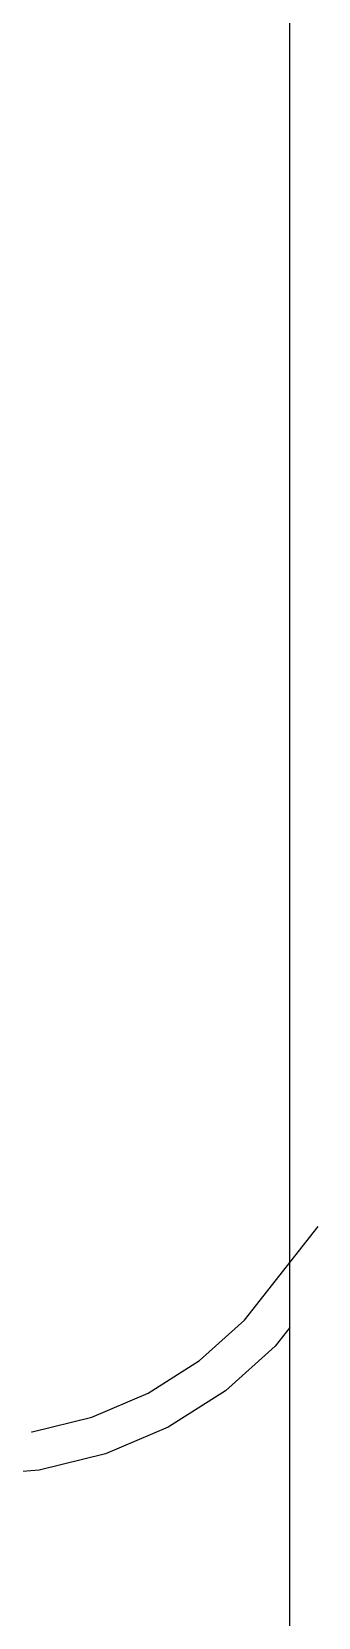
# Model space of a CAD drawing. Header units: millimetres. Extents: x 3212 to 6878, y 1640 to 3386.
# Drawn here: x 3320.715 to 3320.7593, y 1648.9617 to 1649.2066 of the extents above; entities that cross this region are included whole.
import ezdxf

# ---------------------------------------------------------------- set-up
doc = ezdxf.new("R2010")
doc.units = ezdxf.units.MM
doc.header["$LTSCALE"] = 0.8
doc.layers.add('A-PEN-B', color=5, linetype='Continuous')
doc.layers.add('A-PEN-C', color=4, linetype='Continuous')

msp = doc.modelspace()

# ---------------------------------------------------------------- linework, layer by layer
at = {"layer": 'A-PEN-B', "ltscale": 0.05}
msp.add_line((3320.75485, 1648.76157), (3320.75488, 1649.45156), dxfattribs=at)
at = {"layer": 'A-PEN-C', "ltscale": 0.05}
for p, q in [((3320.74784, 1649.00758), (3320.75926, 1649.02205)), ((3320.74093, 1649.00135), (3320.74784, 1649.00758)), ((3320.75486, 1649.00644), (3320.7526, 1649.00358)), ((3320.7526, 1649.00358), (3320.74491, 1648.99665)), ((3320.73301, 1648.99631), (3320.74093, 1649.00135)), ((3320.7243, 1648.99261), (3320.73301, 1648.99631)), ((3320.74491, 1648.99665), (3320.7361, 1648.99104)), ((3320.71506, 1648.99034), (3320.7243, 1648.99261)), ((3320.7361, 1648.99104), (3320.72641, 1648.98692)), ((3320.71495, 1648.99033), (3320.71506, 1648.99034)), ((3320.72641, 1648.98692), (3320.71613, 1648.9844)), ((3320.71613, 1648.9844), (3320.70555, 1648.98355))]:
    msp.add_line(p, q, dxfattribs=at)

doc.saveas('drawing.dxf')
